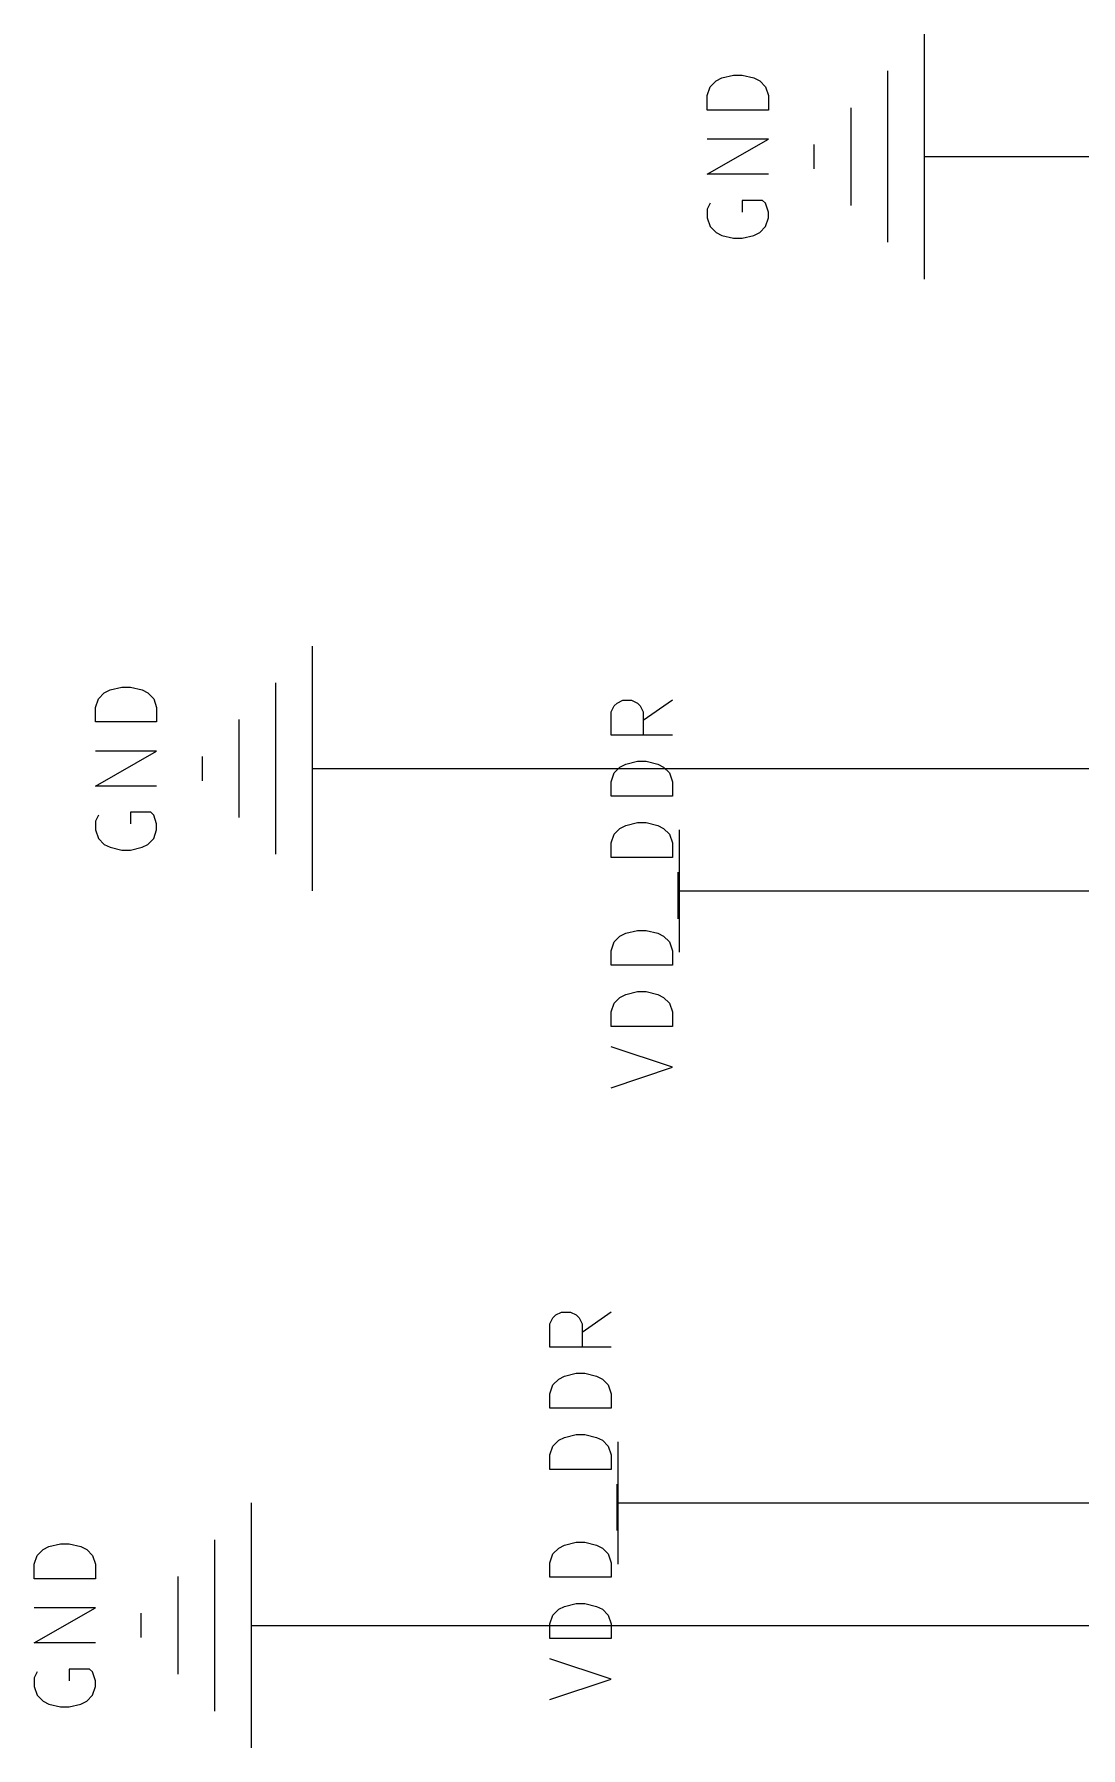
# Model space of a CAD drawing. Header units: millimetres. Extents: x 3 to 246, y -195 to -4.
# Drawn here: x 3.12 to 24.84, y -40.64 to -5.08 of the extents above; entities that cross this region are included whole.
import ezdxf

# ---------------------------------------------------------------- set-up
doc = ezdxf.new("R2010")
doc.units = ezdxf.units.MM
for name, color, linetype in [('GREENSIXTYFIVE', 129, 'CONTINUOUS'), ('LIGHTGREEN', 92, 'CONTINUOUS'), ('RED', 14, 'CONTINUOUS')]:
    doc.layers.add(name, color=color, linetype=linetype)

msp = doc.modelspace()

# ---------------------------------------------------------------- linework, layer by layer
at = {"layer": 'GREENSIXTYFIVE', "linetype": 'CONTINUOUS'}
for p, q in [((17.2706, -6.0475), (17.3915, -5.987)), ((17.3915, -5.987), (17.6334, -5.9266)), ((17.6334, -5.9266), (17.8148, -5.9266)), ((17.8148, -5.9266), (18.0567, -5.987)), ((18.0567, -5.987), (18.1777, -6.0475)), ((17.0891, -6.3499), (17.1496, -6.1685)), ((17.0891, -6.6523), (17.0891, -6.3499)), ((17.1496, -6.1685), (17.2706, -6.0475)), ((18.1777, -6.0475), (18.2987, -6.1685)), ((18.2987, -6.1685), (18.3591, -6.3499)), ((18.3591, -6.3499), (18.3591, -6.6523)), ((18.3591, -6.6523), (17.0891, -6.6523)), ((17.0891, -7.9828), (18.3591, -7.2571)), ((18.3591, -7.2571), (17.0891, -7.2571)), ((18.3591, -7.9828), (17.0891, -7.9828)), ((18.2382, -8.5271), (17.8148, -8.5271)), ((17.8148, -8.5271), (17.8148, -8.769)), ((18.2987, -8.5875), (18.2382, -8.5271)), ((17.1496, -8.5875), (17.0891, -8.7085)), ((17.0891, -8.7085), (17.0891, -8.8899)), ((17.0891, -8.8899), (17.1496, -9.0713)), ((18.3591, -8.769), (18.2987, -8.5875)), ((18.2987, -9.0713), (18.3591, -8.8899)), ((18.3591, -8.8899), (18.3591, -8.769)), ((17.1496, -9.0713), (17.2706, -9.1923)), ((17.2706, -9.1923), (17.3915, -9.2528)), ((18.0567, -9.2528), (18.1777, -9.1923)), ((18.1777, -9.1923), (18.2987, -9.0713)), ((17.3915, -9.2528), (17.6334, -9.3132)), ((17.6334, -9.3132), (17.8148, -9.3132)), ((17.8148, -9.3132), (18.0567, -9.2528)), ((4.4496, -18.8685), (4.5706, -18.7475)), ((4.5706, -18.7475), (4.6915, -18.687)), ((4.6915, -18.687), (4.9334, -18.6266)), ((4.9334, -18.6266), (5.1148, -18.6266)), ((5.1148, -18.6266), (5.3567, -18.687)), ((5.3567, -18.687), (5.4777, -18.7475)), ((5.4777, -18.7475), (5.5987, -18.8685)), ((4.3891, -19.0499), (4.4496, -18.8685)), ((4.3891, -19.3523), (4.3891, -19.0499)), ((5.5987, -18.8685), (5.6591, -19.0499)), ((5.6591, -19.0499), (5.6591, -19.3523)), ((15.0944, -19.1407), (15.1549, -19.0197)), ((15.0944, -19.6245), (15.0944, -19.1407)), ((15.1549, -19.0197), (15.2154, -18.9592)), ((15.2154, -18.9592), (15.3363, -18.8988)), ((15.3363, -18.8988), (15.5178, -18.8988)), ((15.5178, -18.8988), (15.6387, -18.9592)), ((15.6387, -18.9592), (15.6992, -19.0197)), ((15.6992, -19.0197), (15.7597, -19.1407)), ((16.3644, -18.8988), (15.7597, -19.3221)), ((15.7597, -19.1407), (15.7597, -19.6245)), ((5.6591, -19.3523), (4.3891, -19.3523)), ((16.3644, -19.6245), (15.0944, -19.6245)), ((4.3891, -20.6828), (5.6591, -19.9571)), ((5.6591, -19.9571), (4.3891, -19.9571)), ((15.2759, -20.2897), (15.3968, -20.2292)), ((15.3968, -20.2292), (15.6387, -20.1688)), ((15.6387, -20.1688), (15.8201, -20.1688)), ((15.8201, -20.1688), (16.062, -20.2292)), ((16.062, -20.2292), (16.183, -20.2897)), ((15.0944, -20.5921), (15.1549, -20.4107)), ((15.0944, -20.8945), (15.0944, -20.5921)), ((15.1549, -20.4107), (15.2759, -20.2897)), ((16.183, -20.2897), (16.304, -20.4107)), ((16.304, -20.4107), (16.3644, -20.5921)), ((16.3644, -20.5921), (16.3644, -20.8945)), ((5.6591, -20.6828), (4.3891, -20.6828)), ((16.3644, -20.8945), (15.0944, -20.8945)), ((4.4496, -21.2875), (4.3891, -21.4085)), ((5.5382, -21.2271), (5.1148, -21.2271)), ((5.1148, -21.2271), (5.1148, -21.469)), ((5.5987, -21.2875), (5.5382, -21.2271)), ((5.6591, -21.469), (5.5987, -21.2875)), ((4.3891, -21.4085), (4.3891, -21.5899)), ((4.3891, -21.5899), (4.4496, -21.7713)), ((5.5987, -21.7713), (5.6591, -21.5899)), ((5.6591, -21.5899), (5.6591, -21.469)), ((15.0944, -21.8621), (15.1549, -21.6807)), ((15.1549, -21.6807), (15.2759, -21.5597)), ((15.2759, -21.5597), (15.3968, -21.4992)), ((15.3968, -21.4992), (15.6387, -21.4388)), ((15.6387, -21.4388), (15.8201, -21.4388)), ((15.8201, -21.4388), (16.062, -21.4992)), ((16.062, -21.4992), (16.183, -21.5597)), ((16.183, -21.5597), (16.304, -21.6807)), ((16.304, -21.6807), (16.3644, -21.8621)), ((4.4496, -21.7713), (4.5706, -21.8923)), ((4.5706, -21.8923), (4.6915, -21.9528)), ((4.6915, -21.9528), (4.9334, -22.0132)), ((4.9334, -22.0132), (5.1148, -22.0132)), ((5.1148, -22.0132), (5.3567, -21.9528)), ((5.3567, -21.9528), (5.4777, -21.8923)), ((5.4777, -21.8923), (5.5987, -21.7713)), ((15.0944, -22.1645), (15.0944, -21.8621)), ((16.3644, -21.8621), (16.3644, -22.1645)), ((16.3644, -22.1645), (15.0944, -22.1645)), ((16.4854, -23.4345), (16.4854, -22.4668)), ((15.1549, -23.9183), (15.2759, -23.7973)), ((15.2759, -23.7973), (15.3968, -23.7368)), ((15.3968, -23.7368), (15.6387, -23.6764)), ((15.6387, -23.6764), (15.8201, -23.6764)), ((15.8201, -23.6764), (16.062, -23.7368)), ((16.062, -23.7368), (16.183, -23.7973)), ((16.183, -23.7973), (16.304, -23.9183)), ((15.0944, -24.0997), (15.1549, -23.9183)), ((15.0944, -24.4021), (15.0944, -24.0997)), ((16.304, -23.9183), (16.3644, -24.0997)), ((16.3644, -24.0997), (16.3644, -24.4021)), ((16.3644, -24.4021), (15.0944, -24.4021)), ((15.0944, -25.3697), (15.1549, -25.1883)), ((15.1549, -25.1883), (15.2759, -25.0673)), ((15.2759, -25.0673), (15.3968, -25.0068)), ((15.3968, -25.0068), (15.6387, -24.9464)), ((15.6387, -24.9464), (15.8201, -24.9464)), ((15.8201, -24.9464), (16.062, -25.0068)), ((16.062, -25.0068), (16.183, -25.0673)), ((16.183, -25.0673), (16.304, -25.1883)), ((16.304, -25.1883), (16.3644, -25.3697)), ((15.0944, -25.6721), (15.0944, -25.3697)), ((16.3644, -25.3697), (16.3644, -25.6721)), ((16.3644, -25.6721), (15.0944, -25.6721)), ((16.3644, -26.5188), (15.0944, -26.0954)), ((15.0944, -26.9421), (16.3644, -26.5188)), ((13.9454, -31.6592), (14.0663, -31.5988)), ((14.0663, -31.5988), (14.2478, -31.5988)), ((14.2478, -31.5988), (14.3687, -31.6592)), ((15.0944, -31.5988), (14.4897, -32.0221)), ((13.8244, -31.8407), (13.8849, -31.7197)), ((13.8244, -32.3245), (13.8244, -31.8407)), ((13.8849, -31.7197), (13.9454, -31.6592)), ((14.3687, -31.6592), (14.4292, -31.7197)), ((14.4292, -31.7197), (14.4897, -31.8407)), ((14.4897, -31.8407), (14.4897, -32.3245)), ((15.0944, -32.3245), (13.8244, -32.3245)), ((13.8849, -33.1107), (14.0059, -32.9897)), ((14.0059, -32.9897), (14.1268, -32.9292)), ((14.1268, -32.9292), (14.3687, -32.8688)), ((14.3687, -32.8688), (14.5501, -32.8688)), ((14.5501, -32.8688), (14.792, -32.9292)), ((14.792, -32.9292), (14.913, -32.9897)), ((14.913, -32.9897), (15.034, -33.1107)), ((13.8244, -33.2921), (13.8849, -33.1107)), ((13.8244, -33.5945), (13.8244, -33.2921)), ((15.034, -33.1107), (15.0944, -33.2921)), ((15.0944, -33.2921), (15.0944, -33.5945)), ((15.0944, -33.5945), (13.8244, -33.5945)), ((13.8244, -34.5621), (13.8849, -34.3807)), ((13.8849, -34.3807), (14.0059, -34.2597)), ((14.0059, -34.2597), (14.1268, -34.1992)), ((14.1268, -34.1992), (14.3687, -34.1388)), ((14.3687, -34.1388), (14.5501, -34.1388)), ((14.5501, -34.1388), (14.792, -34.1992)), ((14.792, -34.1992), (14.913, -34.2597)), ((14.913, -34.2597), (15.034, -34.3807)), ((15.034, -34.3807), (15.0944, -34.5621)), ((13.8244, -34.8645), (13.8244, -34.5621)), ((15.0944, -34.5621), (15.0944, -34.8645)), ((15.0944, -34.8645), (13.8244, -34.8645)), ((15.2154, -36.1345), (15.2154, -35.1668)), ((3.1796, -36.6485), (3.3006, -36.5275)), ((3.3006, -36.5275), (3.4215, -36.467)), ((3.4215, -36.467), (3.6634, -36.4066)), ((3.6634, -36.4066), (3.8448, -36.4066)), ((3.8448, -36.4066), (4.0867, -36.467)), ((4.0867, -36.467), (4.2077, -36.5275)), ((4.2077, -36.5275), (4.3287, -36.6485)), ((13.8244, -36.7997), (13.8849, -36.6183)), ((13.8849, -36.6183), (14.0059, -36.4973)), ((14.0059, -36.4973), (14.1268, -36.4368)), ((14.1268, -36.4368), (14.3687, -36.3764)), ((14.3687, -36.3764), (14.5501, -36.3764)), ((14.5501, -36.3764), (14.792, -36.4368)), ((14.792, -36.4368), (14.913, -36.4973)), ((14.913, -36.4973), (15.034, -36.6183)), ((15.034, -36.6183), (15.0944, -36.7997)), ((3.1191, -36.8299), (3.1796, -36.6485)), ((3.1191, -37.1323), (3.1191, -36.8299)), ((4.3287, -36.6485), (4.3891, -36.8299)), ((4.3891, -36.8299), (4.3891, -37.1323)), ((13.8244, -37.1021), (13.8244, -36.7997)), ((15.0944, -36.7997), (15.0944, -37.1021)), ((4.3891, -37.1323), (3.1191, -37.1323)), ((15.0944, -37.1021), (13.8244, -37.1021)), ((14.1268, -37.7068), (14.3687, -37.6464)), ((14.3687, -37.6464), (14.5501, -37.6464)), ((14.5501, -37.6464), (14.792, -37.7068)), ((3.1191, -38.4628), (4.3891, -37.7371)), ((4.3891, -37.7371), (3.1191, -37.7371)), ((13.8244, -38.0697), (13.8849, -37.8883)), ((13.8849, -37.8883), (14.0059, -37.7673)), ((14.0059, -37.7673), (14.1268, -37.7068)), ((14.792, -37.7068), (14.913, -37.7673)), ((14.913, -37.7673), (15.034, -37.8883)), ((15.034, -37.8883), (15.0944, -38.0697)), ((13.8244, -38.3721), (13.8244, -38.0697)), ((15.0944, -38.3721), (13.8244, -38.3721)), ((15.0944, -38.0697), (15.0944, -38.3721)), ((4.3891, -38.4628), (3.1191, -38.4628)), ((3.1796, -39.0675), (3.1191, -39.1885)), ((4.2682, -39.0071), (3.8448, -39.0071)), ((3.8448, -39.0071), (3.8448, -39.249)), ((4.3287, -39.0675), (4.2682, -39.0071)), ((4.3891, -39.249), (4.3287, -39.0675)), ((15.0944, -39.2188), (13.8244, -38.7954)), ((3.1191, -39.1885), (3.1191, -39.3699)), ((3.1191, -39.3699), (3.1796, -39.5513)), ((4.3287, -39.5513), (4.3891, -39.3699)), ((4.3891, -39.3699), (4.3891, -39.249)), ((13.8244, -39.6421), (15.0944, -39.2188)), ((3.1796, -39.5513), (3.3006, -39.6723)), ((3.3006, -39.6723), (3.4215, -39.7328)), ((3.4215, -39.7328), (3.6634, -39.7932)), ((3.6634, -39.7932), (3.8448, -39.7932)), ((3.8448, -39.7932), (4.0867, -39.7328)), ((4.0867, -39.7328), (4.2077, -39.6723)), ((4.2077, -39.6723), (4.3287, -39.5513))]:
    msp.add_line(p, q, dxfattribs=at)
at = {"layer": 'LIGHTGREEN', "linetype": 'CONTINUOUS'}
for p, q in [((24.13, -7.62), (39.37, -7.62)), ((11.43, -20.32), (39.37, -20.32)), ((19.05, -22.86), (39.37, -22.86)), ((17.78, -35.56), (39.37, -35.56)), ((10.16, -38.1), (39.37, -38.1))]:
    msp.add_line(p, q, dxfattribs=at)
at = {"layer": 'RED', "linetype": 'CONTINUOUS'}
for p, q in [((21.59, -5.08), (21.59, -10.16)), ((20.828, -5.842), (20.828, -9.398)), ((20.066, -6.604), (20.066, -8.636)), ((19.304, -7.366), (19.304, -7.874)), ((21.59, -7.62), (24.13, -7.62)), ((8.89, -17.78), (8.89, -22.86)), ((8.128, -18.542), (8.128, -22.098)), ((7.366, -19.304), (7.366, -21.336)), ((6.604, -20.066), (6.604, -20.574)), ((8.89, -20.32), (11.43, -20.32)), ((16.51, -24.13), (16.51, -21.59)), ((16.51, -22.86), (17.78, -22.86)), ((17.78, -22.86), (19.05, -22.86)), ((15.24, -36.83), (15.24, -34.29)), ((7.62, -35.56), (7.62, -40.64)), ((15.24, -35.56), (16.51, -35.56)), ((16.51, -35.56), (17.78, -35.56)), ((6.858, -36.322), (6.858, -39.878)), ((6.096, -37.084), (6.096, -39.116)), ((5.334, -37.846), (5.334, -38.354)), ((7.62, -38.1), (10.16, -38.1))]:
    msp.add_line(p, q, dxfattribs=at)

doc.saveas('drawing.dxf')
